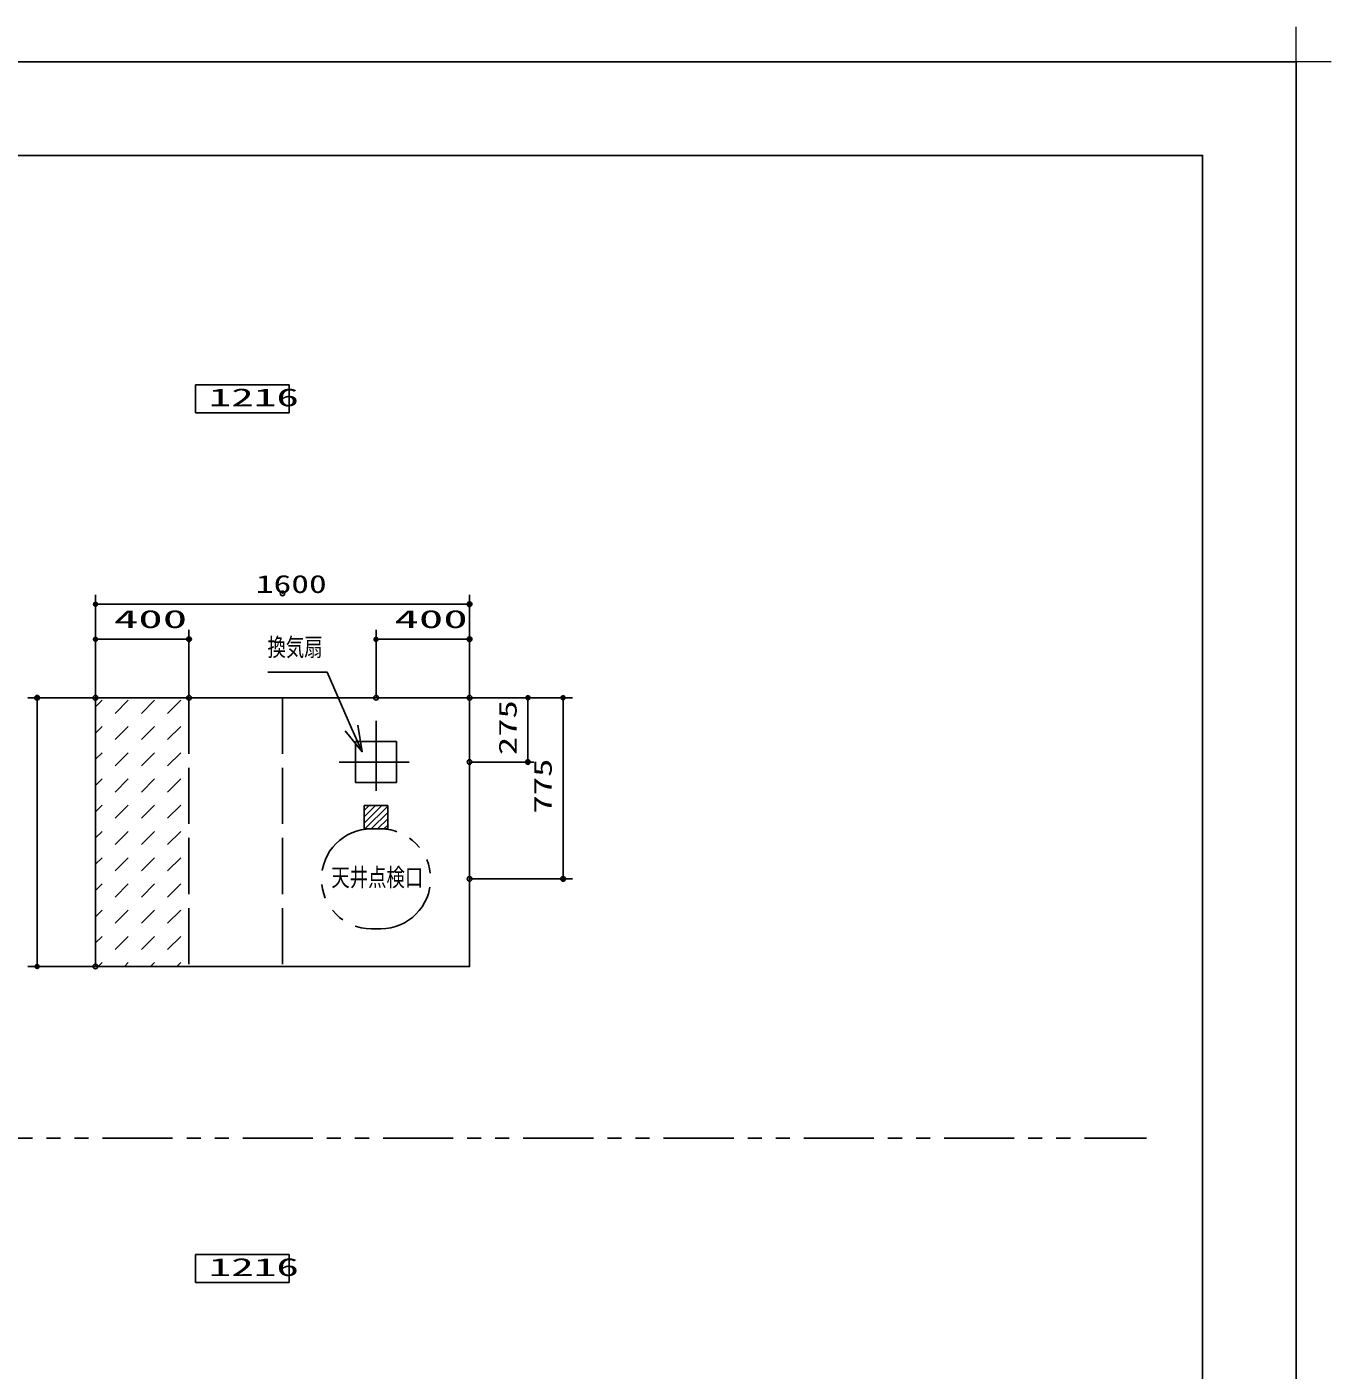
# Model space of a CAD drawing. Units: millimetres on the paper, scale 1:40. Extents: x -305 to 305, y -152 to 152.
# Drawn here: x -16.7 to 122.7, y 8.6 to 152.3 of the extents above; entities that cross this region are included whole.
import ezdxf
from ezdxf.enums import TextEntityAlignment as Align

# ---------------------------------------------------------------- set-up
doc = ezdxf.new("R2010")
doc.units = ezdxf.units.MM
doc.header["$PDMODE"] = 32
doc.header["$PDSIZE"] = 0.5
for name, pattern in [('DASHED', [7.5, 6, -1.5]), ('USER1', [15, 7.5, -1.5, 1.5, -1.5, 1.5, -1.5]), ('USER2', [12, 7.5, -1.5, 1.5, -1.5])]:
    doc.linetypes.add(name, pattern=pattern)
for name, color, linetype, lineweight in [('0-0_1図面枠', 7, 'Continuous', 15), ('0-1_0', 7, 'Continuous', 25), ('0-2_図面枠', 3, 'Continuous', 25), ('0-3_S1', 7, 'Continuous', 25), ('0-4_DEFPOINTS', 7, 'Continuous', 25), ('0-5_VIEW0004', 7, 'DASHED', 25)]:
    doc.layers.add(name, color=color, linetype=linetype, lineweight=lineweight)
doc.styles.add('ＭＳ ゴシック', font='')
doc.styles.get('ＭＳ ゴシック').set_extended_font_data('MS Gothic')

# ---------------------------------------------------------------- blocks, each defined once
blk = doc.blocks.new('グループ-6')
at = {"layer": '0-0_1図面枠'}
for p, q in [((4200, 2895), (4200, 3045)), ((4275, 2970), (4125, 2970))]:
    blk.add_line(p, q, dxfattribs=at)
blk = doc.blocks.new('_DOTSMALL')
at = {"layer": '0-1_0'}
for points in [[(0, 0), (-0.125, 0), (-0.124, 0.0157)], [(0, 0), (-0.124, -0.0157), (-0.125, 0)], [(0, 0), (-0.124, 0.0157), (-0.1211, 0.0311)], [(0, 0), (-0.1211, -0.0311), (-0.124, -0.0157)], [(0, 0), (-0.1211, 0.0311), (-0.1162, 0.046)], [(0, 0), (-0.1162, -0.046), (-0.1211, -0.0311)], [(0, 0), (-0.1162, 0.046), (-0.1095, 0.0602)], [(0, 0), (-0.1095, -0.0602), (-0.1162, -0.046)], [(0, 0), (-0.1095, 0.0602), (-0.1011, 0.0735)], [(0, 0), (-0.1011, -0.0735), (-0.1095, -0.0602)], [(0, 0), (-0.1011, 0.0735), (-0.0911, 0.0856)], [(0, 0), (-0.0911, -0.0856), (-0.1011, -0.0735)], [(0, 0), (-0.0911, 0.0856), (-0.0797, 0.0963)], [(0, 0), (-0.0797, -0.0963), (-0.0911, -0.0856)], [(0, 0), (-0.0797, 0.0963), (-0.067, 0.1055)], [(0, 0), (-0.067, -0.1055), (-0.0797, -0.0963)], [(0, 0), (-0.067, 0.1055), (-0.0532, 0.1131)], [(0, 0), (-0.0532, -0.1131), (-0.067, -0.1055)], [(0, 0), (-0.0532, 0.1131), (-0.0386, 0.1189)], [(0, 0), (-0.0386, -0.1189), (-0.0532, -0.1131)], [(0, 0), (-0.0386, 0.1189), (-0.0234, 0.1228)], [(0, 0), (-0.0234, -0.1228), (-0.0386, -0.1189)], [(0, 0), (-0.0234, 0.1228), (-0.0078, 0.1248)], [(0, 0), (-0.0078, -0.1248), (-0.0234, -0.1228)], [(0, 0), (-0.0078, 0.1248), (0.0078, 0.1248)], [(0, 0), (0.0078, -0.1248), (-0.0078, -0.1248)], [(0, 0), (0.0078, 0.1248), (0.0234, 0.1228)], [(0, 0), (0.0234, 0.1228), (0.0386, 0.1189)], [(0, 0), (0.0386, 0.1189), (0.0532, 0.1131)], [(0, 0), (0.0532, 0.1131), (0.067, 0.1055)], [(0, 0), (0.067, 0.1055), (0.0797, 0.0963)], [(0, 0), (0.0797, 0.0963), (0.0911, 0.0856)], [(0, 0), (0.0911, 0.0856), (0.1011, 0.0735)], [(0, 0), (0.1011, 0.0735), (0.1095, 0.0602)], [(0, 0), (0.1095, 0.0602), (0.1162, 0.046)], [(0, 0), (0.1162, 0.046), (0.1211, 0.0311)], [(0, 0), (0.1211, 0.0311), (0.124, 0.0157)], [(0, 0), (0.124, 0.0157), (0.125, 0)], [(0, 0), (0.0234, -0.1228), (0.0078, -0.1248)], [(0, 0), (0.0386, -0.1189), (0.0234, -0.1228)], [(0, 0), (0.0532, -0.1131), (0.0386, -0.1189)], [(0, 0), (0.067, -0.1055), (0.0532, -0.1131)], [(0, 0), (0.0797, -0.0963), (0.067, -0.1055)], [(0, 0), (0.0911, -0.0856), (0.0797, -0.0963)], [(0, 0), (0.1011, -0.0735), (0.0911, -0.0856)], [(0, 0), (0.1095, -0.0602), (0.1011, -0.0735)], [(0, 0), (0.1162, -0.046), (0.1095, -0.0602)], [(0, 0), (0.1211, -0.0311), (0.1162, -0.046)], [(0, 0), (0.124, -0.0157), (0.1211, -0.0311)], [(0, 0), (0.125, 0), (0.124, -0.0157)]]:
    blk.add_solid(points, dxfattribs=at)
blk = doc.blocks.new('_OPEN30')
at = {"layer": '0-1_0'}
blk.add_line((0, 0), (-1, 0), dxfattribs=at)
blk.add_lwpolyline([(-1, 0.2679), (0, 0), (-1, -0.2679)], dxfattribs=at)

msp = doc.modelspace()

# ---------------------------------------------------------------- linework, layer by layer
at = {"layer": '0-2_図面枠'}
msp.add_lwpolyline([(-291.017, -138.498), (108.983, -138.498), (108.983, 138.502), (-291.017, 138.502)], close=True, dxfattribs=at)
at = {"layer": '0-3_S1'}
for p, q in [((1.289, 113.952), (1.289, 110.955)), ((1.289, 113.952), (11.289, 113.952)), ((11.289, 113.952), (11.289, 110.955)), ((1.289, 110.955), (11.289, 110.955)), ((-9.406, 80.49), (-9.406, 91.49)), ((30.594, 80.49), (30.594, 91.49)), ((-9.406, 90.49), (30.594, 90.49)), ((-9.406, 80.49), (-9.406, 87.74)), ((0.594, 80.49), (0.594, 87.74)), ((20.594, 80.49), (20.594, 87.74)), ((30.594, 80.49), (30.594, 87.74)), ((-9.406, 86.74), (0.594, 86.74)), ((20.594, 86.74), (30.594, 86.74)), ((-9.406, 80.49), (-16.656, 80.49)), ((-15.656, 51.74), (-15.656, 80.49)), ((-9.406, 80.49), (30.594, 80.49)), ((-9.406, 80.49), (-9.406, 51.74)), ((30.594, 80.49), (37.469, 80.49)), ((30.594, 80.49), (41.594, 80.49)), ((30.594, 80.49), (30.594, 51.74)), ((36.844, 80.49), (36.844, 73.615)), ((40.594, 80.49), (40.594, 61.115)), ((-9.406, 79.518), (-8.705, 80.218)), ((-7.302, 78.815), (-5.899, 80.218)), ((-4.496, 78.815), (-3.093, 80.218)), ((-1.69, 78.815), (-0.286, 80.218)), ((-9.406, 76.711), (-8.705, 77.412)), ((-7.302, 76.009), (-5.899, 77.412)), ((-4.496, 76.009), (-3.093, 77.412)), ((-1.69, 76.009), (-0.286, 77.412)), ((-9.406, 73.905), (-8.705, 74.605)), ((-7.302, 73.202), (-5.899, 74.605)), ((-4.496, 73.202), (-3.093, 74.605)), ((-1.69, 73.202), (-0.286, 74.605)), ((30.594, 73.615), (37.469, 73.615)), ((-9.406, 71.099), (-8.705, 71.799)), ((-7.302, 70.396), (-5.899, 71.799)), ((-4.496, 70.396), (-3.093, 71.799)), ((-1.69, 70.396), (-0.286, 71.799)), ((-9.406, 68.292), (-8.705, 68.993)), ((-7.302, 67.59), (-5.899, 68.993)), ((-4.496, 67.59), (-3.093, 68.993)), ((-1.69, 67.59), (-0.286, 68.993)), ((19.344, 66.452), (19.344, 68.953)), ((19.344, 68.953), (21.844, 68.953)), ((19.344, 68.418), (19.879, 68.953)), ((19.344, 67.744), (20.552, 68.953)), ((19.344, 67.071), (21.226, 68.953)), ((19.399, 66.452), (21.844, 68.897)), ((20.073, 66.452), (21.844, 68.224)), ((20.746, 66.452), (21.844, 67.55)), ((-9.406, 65.486), (-8.705, 66.186)), ((-7.302, 64.783), (-5.899, 66.186)), ((-4.496, 64.783), (-3.093, 66.186)), ((-1.69, 64.783), (-0.286, 66.186)), ((21.42, 66.452), (21.844, 66.876)), ((-9.406, 62.68), (-8.705, 63.38)), ((-7.302, 61.977), (-5.899, 63.38)), ((-4.496, 61.977), (-3.093, 63.38)), ((-1.69, 61.977), (-0.286, 63.38)), ((-9.406, 59.873), (-8.705, 60.574)), ((-7.302, 59.171), (-5.899, 60.574)), ((-4.496, 59.171), (-3.093, 60.574)), ((-1.69, 59.171), (-0.286, 60.574)), ((30.594, 61.115), (41.594, 61.115)), ((-9.406, 57.067), (-8.705, 57.767)), ((-7.302, 56.364), (-5.899, 57.767)), ((-4.496, 56.364), (-3.093, 57.767)), ((-1.69, 56.364), (-0.286, 57.767)), ((-9.406, 54.261), (-8.705, 54.961)), ((-7.302, 53.558), (-5.899, 54.961)), ((-4.496, 53.558), (-3.093, 54.961)), ((-1.69, 53.558), (-0.286, 54.961)), ((-9.406, 51.74), (-16.656, 51.74)), ((-9.406, 51.74), (30.594, 51.74)), ((-9.12, 51.74), (-8.705, 52.155)), ((-6.314, 51.74), (-5.899, 52.155)), ((-3.508, 51.74), (-3.093, 52.155)), ((-0.701, 51.74), (-0.286, 52.155)), ((1.289, 20.922), (1.289, 17.925)), ((1.289, 20.922), (11.289, 20.922)), ((11.289, 20.922), (11.289, 17.925)), ((1.289, 17.925), (11.289, 17.925))]:
    msp.add_line(p, q, dxfattribs=at)
at = {"layer": '0-3_S1', "linetype": 'DASHED'}
for p, q in [((0.594, 80.49), (0.594, 51.74)), ((10.594, 80.49), (10.594, 51.74))]:
    msp.add_line(p, q, dxfattribs=at)
at = {"layer": '0-3_S1', "linetype": 'USER2'}
for p, q in [((20.594, 78.017), (20.594, 69.093)), ((16.638, 73.615), (24.601, 73.615))]:
    msp.add_line(p, q, dxfattribs=at)
at = {"layer": '0-3_S1', "linetype": 'USER1'}
for p, q in [((18.406, 75.803), (18.406, 71.428)), ((18.406, 75.803), (22.781, 75.803)), ((22.781, 75.803), (22.781, 71.428)), ((18.406, 71.428), (22.781, 71.428)), ((21.094, 66.452), (20.094, 66.452)), ((21.094, 55.778), (20.094, 55.778))]:
    msp.add_line(p, q, dxfattribs=at)
at = {"layer": '0-3_S1'}
for points in [[(17.985, 77.248), (15.358, 83.236), (9.023, 83.236)], [(19.344, 66.452), (21.844, 66.452), (21.844, 68.953)]]:
    msp.add_lwpolyline(points, dxfattribs=at)
for centre, start, end in [((-9.406, 80.49), 90, 270), ((-9.406, 80.49), 0, 180), ((30.594, 80.49), 0, 180), ((30.594, 80.49), 270, 90), ((-9.406, 51.74), 90, 270), ((-9.406, 51.74), 180, 0), ((30.594, 51.74), 180, 0), ((30.594, 51.74), 270, 90)]:
    msp.add_arc(centre, 0.0019, start, end, dxfattribs=at)
at = {"layer": '0-3_S1', "linetype": 'USER1'}
for centre, start, end in [((20.094, 61.115), 90.00002, 269.99997), ((21.094, 61.115), 269.99996, 89.99992)]:
    msp.add_arc(centre, 5.338, start, end, dxfattribs=at)
at = {"layer": '0-3_S1'}
msp.add_point((10.594, 91.655), dxfattribs=at)
for points in [[(103.009, 33.372), (103.006, 33.379), (103.007, 33.379)], [(103.008, 33.372), (103.006, 33.379), (103.009, 33.372)], [(103.008, 33.372), (103.006, 33.375), (103.006, 33.379)], [(103.009, 33.372), (103.006, 33.379), (103.007, 33.379)], [(103.008, 33.372), (103.006, 33.379), (103.009, 33.372)], [(103.008, 33.372), (103.006, 33.375), (103.006, 33.379)], [(103.008, 33.371), (103.006, 33.375), (103.008, 33.372)], [(103.007, 33.371), (103.006, 33.375), (103.008, 33.371)], [(103.007, 33.371), (103.006, 33.371), (103.006, 33.375)], [(103.008, 33.371), (103.006, 33.375), (103.008, 33.372)], [(103.007, 33.371), (103.006, 33.375), (103.008, 33.371)], [(103.007, 33.371), (103.006, 33.371), (103.006, 33.375)], [(103.007, 33.371), (103.006, 33.371), (103.007, 33.371)], [(103.007, 33.371), (103.006, 33.371), (103.007, 33.371)], [(103.009, 33.372), (103.007, 33.379), (103.007, 33.378)], [(103.009, 33.372), (103.007, 33.379), (103.009, 33.372)], [(103.009, 33.372), (103.007, 33.379), (103.007, 33.378)], [(103.009, 33.372), (103.007, 33.379), (103.009, 33.372)], [(103.009, 33.372), (103.007, 33.378), (103.008, 33.378)], [(103.009, 33.372), (103.007, 33.378), (103.009, 33.372)], [(103.009, 33.372), (103.007, 33.378), (103.008, 33.378)], [(103.009, 33.372), (103.007, 33.378), (103.009, 33.372)], [(103.01, 33.373), (103.008, 33.378), (103.009, 33.378)], [(103.01, 33.373), (103.008, 33.378), (103.01, 33.373)], [(103.01, 33.373), (103.008, 33.378), (103.008, 33.378)], [(103.009, 33.372), (103.008, 33.378), (103.01, 33.373)], [(103.01, 33.373), (103.008, 33.378), (103.009, 33.378)], [(103.01, 33.373), (103.008, 33.378), (103.01, 33.373)], [(103.01, 33.373), (103.008, 33.378), (103.008, 33.378)], [(103.009, 33.372), (103.008, 33.378), (103.01, 33.373)], [(103.01, 33.374), (103.009, 33.378), (103.009, 33.377)], [(103.01, 33.374), (103.009, 33.378), (103.01, 33.374)], [(103.01, 33.374), (103.009, 33.378), (103.009, 33.378)], [(103.01, 33.373), (103.009, 33.378), (103.01, 33.374)], [(103.01, 33.374), (103.009, 33.378), (103.009, 33.377)], [(103.01, 33.374), (103.009, 33.378), (103.01, 33.374)], [(103.01, 33.374), (103.009, 33.378), (103.009, 33.378)], [(103.01, 33.373), (103.009, 33.378), (103.01, 33.374)], [(103.01, 33.375), (103.009, 33.377), (103.01, 33.377)], [(103.01, 33.374), (103.009, 33.377), (103.01, 33.375)], [(103.01, 33.375), (103.009, 33.377), (103.01, 33.377)], [(103.01, 33.374), (103.009, 33.377), (103.01, 33.375)], [(103.01, 33.375), (103.01, 33.377), (103.01, 33.376)], [(103.01, 33.375), (103.01, 33.377), (103.01, 33.375)], [(103.01, 33.375), (103.01, 33.377), (103.01, 33.376)], [(103.01, 33.375), (103.01, 33.377), (103.01, 33.375)], [(103.01, 33.375), (103.01, 33.376), (103.01, 33.376)], [(103.01, 33.375), (103.01, 33.376), (103.01, 33.375)], [(103.01, 33.375), (103.01, 33.376), (103.01, 33.376)], [(103.01, 33.375), (103.01, 33.376), (103.01, 33.375)]]:
    msp.add_solid(points, dxfattribs=at)
at = {"layer": '0-4_DEFPOINTS'}
for p, q in [((118.983, 148.502), (-301.017, 148.502)), ((118.983, -148.498), (118.983, 148.502))]:
    msp.add_line(p, q, dxfattribs=at)
for p in [(30.594, 90.49), (0.594, 86.74), (30.594, 86.74), (-15.656, 80.49), (-9.406, 80.49), (-9.406, 80.49), (-9.406, 80.49), (0.594, 80.49), (20.594, 80.49), (30.594, 80.49), (30.594, 80.49), (30.594, 80.49), (30.594, 80.49), (30.594, 73.615), (36.844, 73.615), (30.594, 61.115), (40.594, 61.115), (-9.406, 51.74)]:
    msp.add_point(p, dxfattribs=at)
at = {"layer": '0-5_VIEW0004', "linetype": 'USER1'}
msp.add_line((-263.655, 33.375), (103.006, 33.375), dxfattribs=at)

# ---------------------------------------------------------------- block references
at = {"layer": '0-0_1図面枠', "xscale": 0.05, "yscale": 0.05}
msp.add_blockref('グループ-6', (-91.017, 0.002), dxfattribs=at)
at = {"layer": '0-3_S1'}
for name, p, xscale, yscale, rotation in [('_DOTSMALL', (-9.406, 90.49), 2.32, 2.32, 180), ('_DOTSMALL', (-9.406, 86.74), 2.32, 2.32, 180), ('_DOTSMALL', (20.594, 86.74), 2.32, 2.32, 180), ('_DOTSMALL', (-15.656, 80.49), 2.32, 2.32, 90), ('_DOTSMALL', (36.844, 80.49), 2.32, 2.32, 90), ('_DOTSMALL', (40.594, 80.49), 2.32, 2.32, 90), ('_OPEN30', (19.097, 74.712), 2.77, 2.77, 293.68209), ('_DOTSMALL', (36.844, 73.615), 2.32, 2.32, 270), ('_DOTSMALL', (40.594, 61.115), 2.32, 2.32, 270), ('_DOTSMALL', (-15.656, 51.74), 2.32, 2.32, 270)]:
    msp.add_blockref(name, p, dxfattribs=dict(at, xscale=xscale, yscale=yscale, rotation=rotation))
at = {"layer": '0-3_S1', "xscale": 2.32, "yscale": 2.32}
for p in [(30.594, 90.49), (0.594, 86.74), (30.594, 86.74)]:
    msp.add_blockref('_DOTSMALL', p, dxfattribs=at)

# ---------------------------------------------------------------- texts
at = {"layer": '0-3_S1', "style": 'ＭＳ ゴシック'}
for s, width, p in [('1216', 1.85, (2.689, 111.083)), ('1600', 1.45, (7.744, 91.12)), ('400', 2, (-7.439, 87.37)), ('400', 2, (22.561, 87.37)), ('換気扇', 0.75, (8.99, 84.365)), ('天井点検口', 0.75, (15.816, 59.745)), ('1216', 1.85, (2.689, 18.054))]:
    msp.add_text(s, height=1.921, dxfattribs=dict(at, width=width)).set_placement(p, align=Align.BOTTOM_LEFT)
at = {"layer": '0-3_S1', "style": 'ＭＳ ゴシック', "width": 1.5}
for s, p in [('275', (36.214, 74.349)), ('775', (39.964, 68.099))]:
    msp.add_text(s, height=1.921, rotation=90, dxfattribs=at).set_placement(p, align=Align.BOTTOM_LEFT)

doc.saveas('drawing.dxf')
